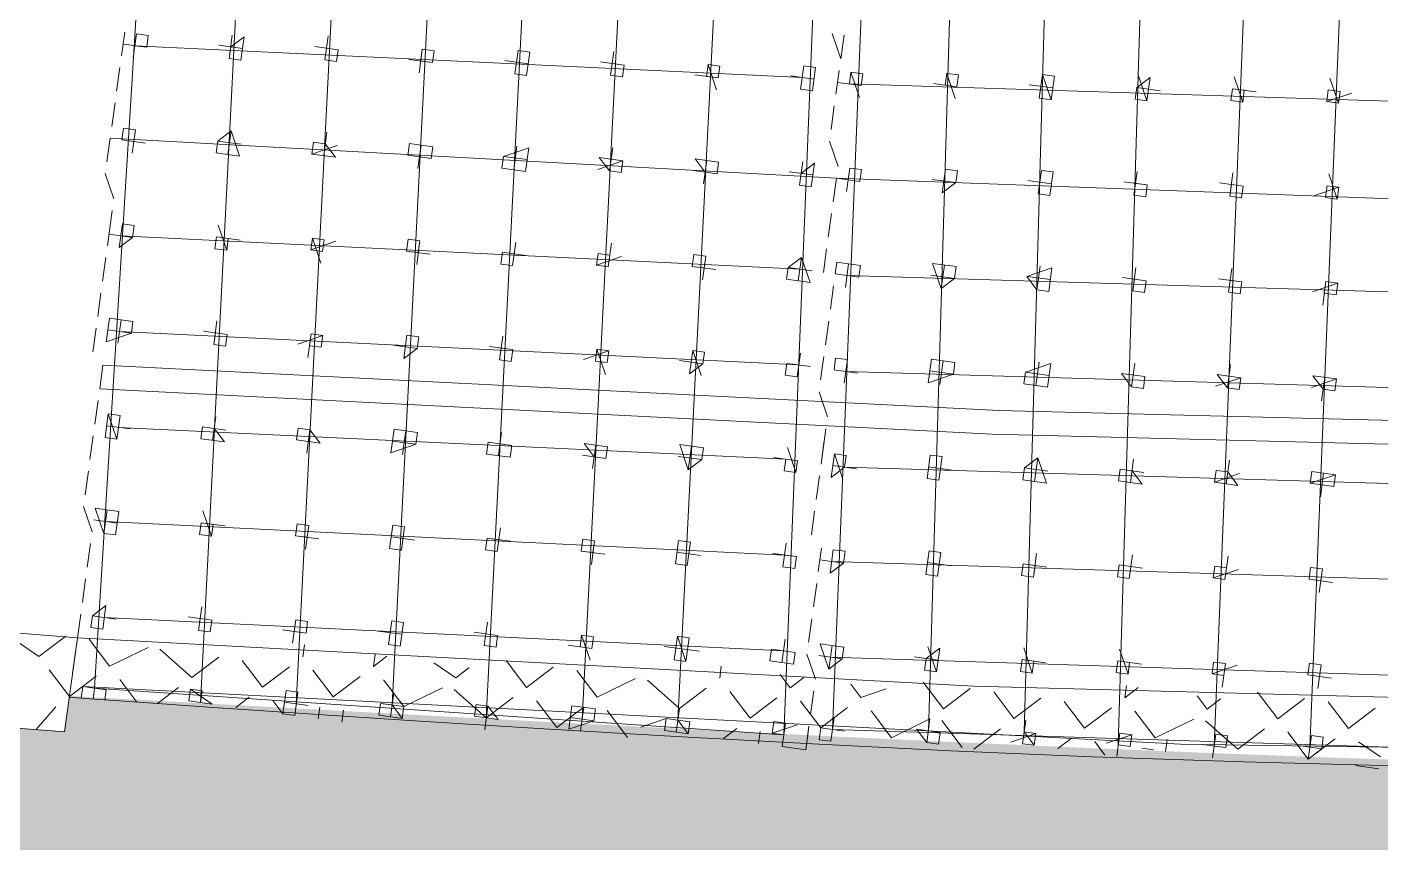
# Model space of a CAD drawing. Header units: millimetres. Extents: x -286774 to 170591, y -126585 to 81607.
# Drawn here: x -125186 to -97000, y -83704 to -66723 of the extents above; entities that cross this region are included whole.
import ezdxf

# ---------------------------------------------------------------- set-up
doc = ezdxf.new("R2010")
doc.units = ezdxf.units.MM
doc.header["$LTSCALE"] = 100
doc.header["$MEASUREMENT"] = 0
doc.layers.add('ARC-VIEW', color=90, linetype='Continuous', lineweight=5)
doc.layers.add('TAN CANG-profile- REVISE1$0$8', color=17, linetype='Continuous', lineweight=0)

msp = doc.modelspace()

# ---------------------------------------------------------------- hatches: boundary and pattern name
at = {"layer": 'TAN CANG-profile- REVISE1$0$8'}
h = msp.add_hatch(dxfattribs=at)
h.set_pattern_fill('GRASS', color=256, scale=70, angle=-7.8306)
h.set_pattern_definition([(90, (-16713.7, 158199.1), (-1257.236, 1257.236), [333.375, -2181.097]), (45, (-16713.7, 158199.1), (-1257.236, 1257.236), [333.375, -1444.625]), (135, (-16713.7, 158199.1), (-1257.236, -1257.236), [333.375, -1444.625])])
h.paths.add_polyline_path([(67588, -93301), (69446, -91820), (68414, -90167, 0.109266), (79302, -76062), (77536, -76203), (75765, -76327), (73983, -76419), (72186, -76463), (70370, -76447), (68544, -76399), (66725, -76375), (64931, -76428), (63179, -76616), (61488, -76992), (59868, -77594), (58308, -78387), (56788, -79319), (55290, -80336), (53794, -81385), (52284, -82414), (50739, -83371), (49152, -84230), (47528, -84997), (45871, -85681), (44188, -86290), (42482, -86830), (40760, -87311), (39025, -87739), (37285, -88124), (35541, -88471), (33794, -88783), (32043, -89062), (30288, -89312), (28528, -89533), (26763, -89729), (24992, -89902), (23214, -90054), (21429, -90188), (19637, -90305), (17837, -90409), (16028, -90500), (14209, -90583), (12384, -90650), (10558, -90685), (8738, -90669), (6931, -90585), (5143, -90415), (3380, -90141), (1650, -89745), (-42, -89210), (-1689, -88517, -0.150314), (-16357, -80861), (-18955, -80842), (-21616, -81093), (-24265, -81302), (-26893, -81416), (-29515, -81481), (-32144, -81536), (-34779, -81589), (-37416, -81642), (-40052, -81696), (-42687, -81750), (-45321, -81804), (-47954, -81858), (-50586, -81912), (-53219, -81965), (-55852, -82018), (-58486, -82069), (-61120, -82117), (-63754, -82161), (-66389, -82200), (-69024, -82233), (-71659, -82259), (-74293, -82278), (-76928, -82287), (-79563, -82286), (-82197, -82274), (-84832, -82249), (-87466, -82212), (-90099, -82160), (-92732, -82095), (-95365, -82017), (-97998, -81929), (-100630, -81829), (-103262, -81721), (-105894, -81604), (-108526, -81481), (-111157, -81350), (-113789, -81215), (-116420, -81076), (-119051, -80933), (-121682, -80789), (-124314, -80643), (-124415, -81379), (-144611, -79837), (-165110, -77518), (-185482, -74348), (-195485, -72421), (-205295, -70256), (-206309, -70366), (-207276, -71779), (-204912, -72011), (-202550, -72251), (-200189, -72507), (-197832, -72789), (-195480, -73104), (-193132, -73456), (-190789, -73839), (-188449, -74241), (-186110, -74649), (-183770, -75053), (-181428, -75450), (-179087, -75840), (-176744, -76226), (-174401, -76609), (-172058, -76991), (-169715, -77374), (-167372, -77759), (-165030, -78147), (-162688, -78536), (-160346, -78925), (-158004, -79314), (-155661, -79702), (-153319, -80090), (-150977, -80476), (-148634, -80863), (-146292, -81250), (-143949, -81637), (-141607, -82024), (-139264, -82412), (-136922, -82801), (-134580, -83191), (-132239, -83582), (-129897, -83974), (-127556, -84368), (-125215, -84763), (-122874, -85160), (-120533, -85557), (-118193, -85956), (-115852, -86355), (-113512, -86756), (-111172, -87157), (-108832, -87560), (-106493, -87963), (-104153, -88366), (-101813, -88770), (-99474, -89174), (-97134, -89577), (-94794, -89980), (-92454, -90382), (-90114, -90782), (-87774, -91182), (-85434, -91581), (-83093, -91980), (-80753, -92378), (-78412, -92776), (-76071, -93174), (-73731, -93572), (-71390, -93969), (-69049, -94367), (-66708, -94764), (-64368, -95160), (-62027, -95557), (-59686, -95953), (-57345, -96348), (-55004, -96744), (-52663, -97139), (-50322, -97535), (-47981, -97931), (-45640, -98328), (-43300, -98726), (-40959, -99124), (-38619, -99524), (-36279, -99926), (-33939, -100328), (-31599, -100729), (-29258, -101127), (-26916, -101520), (-24574, -101906), (-22230, -102283), (-19884, -102650), (-17537, -103005), (-15188, -103347), (-12836, -103676), (-10483, -103992), (-8128, -104294), (-5771, -104581), (-3412, -104854), (-1051, -105113), (1312, -105354), (3677, -105576), (6044, -105774), (8412, -105947), (10782, -106090), (13154, -106201), (15527, -106276), (17901, -106313), (20276, -106312), (22651, -106270), (25025, -106188), (27397, -106063), (29768, -105896), (32135, -105684), (34496, -105422), (36851, -105106), (39197, -104730), (41531, -104290), (43852, -103783), (46157, -103206), (48443, -102558), (50708, -101840), (52947, -101051), (55160, -100190), (57344, -99257), (59500, -98254), (61620, -97174), (63687, -95999), (65680, -94711)])

# ---------------------------------------------------------------- linework, layer by layer
at = {"layer": 'ARC-VIEW', "flags": 128}
for points in [[(-204771, -68343), (-184819, -72375), (-164693, -75493), (-144448, -77808), (-124136, -79432)], [(-205286, -70270), (-195477, -72435), (-185473, -74362), (-165102, -77532), (-144602, -79851), (-124406, -81393)], [(-124307, -80673), (-123884, -80704), (-122856, -80777), (-121311, -80883), (-119335, -81016), (-117012, -81167), (-114430, -81327), (-111675, -81489), (-108832, -81644), (-105959, -81785), (-102996, -81911), (-99853, -82018), (-96441, -82106), (-92671, -82174), (-88454, -82219), (-83701, -82240), (-78322, -82236)]]:
    msp.add_lwpolyline(points, dxfattribs=at)
at = {"layer": 'TAN CANG-profile- REVISE1$0$8'}
for p, q in [((-122362, -57450), (-123781, -80480)), ((-120401, -57720), (-121575, -80783)), ((-118407, -57745), (-119581, -80808)), ((-116412, -57769), (-117586, -80832)), ((-114451, -58039), (-115625, -81102)), ((-112457, -58063), (-113631, -81127)), ((-110463, -58088), (-111637, -81151)), ((-107488, -58247), (-108417, -81344)), ((-105738, -58238), (-106422, -81369)), ((-108502, -58358), (-109431, -81454)), ((-103778, -58508), (-104428, -81393)), ((-101783, -58532), (-102467, -81663)), ((-99544, -58591), (-100473, -81687)), ((-97549, -58615), (-98478, -81712)), ((-123220, -67321), (-123152, -66831)), ((-123186, -67076), (-122696, -67144)), ((-122975, -67355), (-122907, -66865)), ((-122907, -66865), (-122941, -67110)), ((-122662, -66899), (-122907, -66865)), ((-122696, -67144), (-122662, -66899)), ((-120980, -67380), (-120913, -66890)), ((-120668, -66923), (-120947, -67135)), ((-120735, -67413), (-120668, -66923)), ((-118986, -67404), (-118918, -66914)), ((-108245, -67383), (-108422, -66859)), ((-108245, -67383), (-108177, -66893)), ((-109047, -67772), (-122941, -67110)), ((-122941, -67110), (-122696, -67144)), ((-121192, -67101), (-120702, -67168)), ((-120947, -67135), (-120980, -67380)), ((-119197, -67125), (-118707, -67193)), ((-118952, -67159), (-118986, -67404)), ((-118707, -67193), (-118952, -67159)), ((-118741, -67438), (-118707, -67193)), ((-117025, -67674), (-116958, -67184)), ((-116958, -67184), (-116991, -67429)), ((-116713, -67217), (-116958, -67184)), ((-116746, -67463), (-116713, -67217)), ((-115031, -67698), (-114963, -67208)), ((-114963, -67208), (-115031, -67699)), ((-114718, -67242), (-114963, -67208)), ((-114786, -67732), (-114718, -67242)), ((-113036, -67723), (-112969, -67233)), ((-123321, -68057), (-123254, -67567)), ((-120980, -67380), (-120735, -67413)), ((-118986, -67404), (-118741, -67438)), ((-117237, -67395), (-116746, -67463)), ((-116991, -67429), (-116746, -67463)), ((-115242, -67420), (-114752, -67487)), ((-113248, -67444), (-112758, -67512)), ((-113003, -67478), (-113036, -67723)), ((-112758, -67512), (-113003, -67478)), ((-112791, -67757), (-112758, -67512)), ((-111008, -67503), (-111042, -67748)), ((-110830, -68026), (-111008, -67503)), ((-110763, -67536), (-111008, -67503)), ((-110797, -67781), (-110763, -67536)), ((-109081, -68017), (-109014, -67527)), ((-109014, -67527), (-109081, -68017)), ((-108768, -67561), (-109014, -67527)), ((-108836, -68051), (-108768, -67561)), ((-108346, -68118), (-108278, -67628)), ((-108346, -68118), (-108278, -67628)), ((-115031, -67699), (-114786, -67732)), ((-113036, -67723), (-112791, -67757)), ((-111287, -67714), (-110797, -67781)), ((-111042, -67748), (-110797, -67781)), ((-109293, -67738), (-108802, -67806)), ((-108312, -67873), (-107822, -67941)), ((-108033, -67662), (-108067, -67907)), ((-93895, -68358), (-108067, -67907)), ((-108067, -67907), (-107822, -67941)), ((-107856, -68186), (-108033, -67662)), ((-107788, -67696), (-108033, -67662)), ((-107822, -67941), (-107788, -67696)), ((-106318, -67898), (-105828, -67965)), ((-106039, -67686), (-106073, -67932)), ((-105861, -68210), (-106039, -67686)), ((-105794, -67720), (-106039, -67686)), ((-105828, -67965), (-105794, -67720)), ((-104323, -67922), (-103833, -67990)), ((-104044, -67711), (-104112, -68201)), ((-103867, -68235), (-104044, -67711)), ((-103799, -67745), (-104044, -67711)), ((-103867, -68235), (-103799, -67745)), ((-101805, -67769), (-102084, -67981)), ((-101872, -68259), (-102050, -67736)), ((-101872, -68259), (-101805, -67769)), ((-99878, -68284), (-100056, -67760)), ((-97884, -68309), (-98061, -67785)), ((-109081, -68017), (-108836, -68051)), ((-106073, -67932), (-105828, -67965)), ((-104112, -68201), (-103867, -68235)), ((-102084, -67981), (-102117, -68226)), ((-102084, -67981), (-101594, -68048)), ((-100089, -68005), (-100123, -68250)), ((-100089, -68005), (-99599, -68073)), ((-99844, -68039), (-100089, -68005)), ((-99878, -68284), (-99844, -68039)), ((-98095, -68030), (-98129, -68275)), ((-98129, -68275), (-97605, -68097)), ((-97850, -68064), (-98095, -68030)), ((-97884, -68309), (-97850, -68064)), ((-123422, -68792), (-123355, -68302)), ((-108447, -68854), (-108380, -68363)), ((-108447, -68854), (-108380, -68363)), ((-102117, -68226), (-101872, -68259)), ((-100123, -68250), (-99878, -68284)), ((-98129, -68275), (-97884, -68309)), ((-123523, -69527), (-123456, -69037)), ((-108337, -69868), (-123456, -69037)), ((-123177, -68826), (-123211, -69071)), ((-122932, -68859), (-123177, -68826)), ((-122999, -69350), (-122932, -68859)), ((-122966, -69104), (-122932, -68859)), ((-120937, -68884), (-121216, -69095)), ((-121005, -69374), (-120937, -68884)), ((-120760, -69408), (-120937, -68884)), ((-119010, -69399), (-118943, -68909)), ((-123211, -69071), (-122721, -69138)), ((-123211, -69071), (-122966, -69104)), ((-121216, -69095), (-121250, -69340)), ((-121216, -69095), (-120726, -69163)), ((-119222, -69120), (-119256, -69365)), ((-119256, -69365), (-118732, -69187)), ((-118977, -69154), (-119222, -69120)), ((-118765, -69432), (-118977, -69154)), ((-117227, -69144), (-117261, -69390)), ((-116737, -69212), (-117227, -69144)), ((-117050, -69668), (-116982, -69178)), ((-116771, -69457), (-116737, -69212)), ((-114743, -69236), (-115267, -69414)), ((-115055, -69693), (-114988, -69203)), ((-114810, -69727), (-114743, -69236)), ((-113061, -69717), (-112993, -69227)), ((-108303, -69623), (-108481, -69099)), ((-108303, -69623), (-108481, -69099)), ((-121250, -69340), (-120760, -69408)), ((-119256, -69365), (-118765, -69432)), ((-117261, -69390), (-116771, -69457)), ((-117261, -69390), (-116771, -69457)), ((-115267, -69414), (-115300, -69659)), ((-115267, -69414), (-114777, -69482)), ((-113306, -69684), (-112782, -69506)), ((-112782, -69506), (-113272, -69439)), ((-113272, -69439), (-113061, -69717)), ((-112816, -69751), (-112782, -69506)), ((-110788, -69531), (-111278, -69463)), ((-111278, -69463), (-111066, -69742)), ((-111100, -69987), (-111033, -69497)), ((-110821, -69776), (-110788, -69531)), ((-109106, -70012), (-109038, -69522)), ((-108793, -69555), (-109072, -69767)), ((-108861, -70045), (-108793, -69555)), ((-123379, -70296), (-123557, -69772)), ((-115300, -69659), (-114810, -69727)), ((-113061, -69717), (-112816, -69751)), ((-111312, -69708), (-110821, -69776)), ((-111066, -69742), (-110821, -69776)), ((-109317, -69733), (-108827, -69800)), ((-109072, -69767), (-109106, -70012)), ((-108404, -70358), (-108337, -69868)), ((-108404, -70358), (-108337, -69868)), ((-93429, -70420), (-108337, -69868)), ((-108337, -69868), (-107847, -69935)), ((-108125, -70147), (-108058, -69656)), ((-108058, -69656), (-108092, -69901)), ((-108092, -69901), (-107847, -69935)), ((-107813, -69690), (-108058, -69656)), ((-107847, -69935), (-107813, -69690)), ((-106342, -69892), (-105852, -69960)), ((-106131, -70171), (-106063, -69681)), ((-106063, -69681), (-106131, -70171)), ((-105818, -69715), (-106063, -69681)), ((-105852, -69960), (-105818, -69715)), ((-104136, -70196), (-104069, -69705)), ((-104069, -69705), (-104136, -70196)), ((-103824, -69739), (-104069, -69705)), ((-103891, -70229), (-103824, -69739)), ((-102142, -70220), (-102075, -69730)), ((-100148, -70245), (-100080, -69755)), ((-97908, -70303), (-98086, -69779)), ((-109106, -70012), (-108861, -70045)), ((-106131, -70171), (-105852, -69960)), ((-104348, -69917), (-103858, -69984)), ((-102353, -69941), (-101863, -70009)), ((-102108, -69975), (-102142, -70220)), ((-101863, -70009), (-102108, -69975)), ((-101897, -70254), (-101863, -70009)), ((-100359, -69966), (-99869, -70033)), ((-100114, -70000), (-100148, -70245)), ((-99869, -70033), (-100114, -70000)), ((-99903, -70278), (-99869, -70033)), ((-98398, -70236), (-97874, -70058)), ((-98119, -70024), (-98153, -70269)), ((-97874, -70058), (-98119, -70024)), ((-97908, -70303), (-97874, -70058)), ((-104136, -70196), (-103891, -70229)), ((-102142, -70220), (-101897, -70254)), ((-100148, -70245), (-99903, -70278)), ((-98153, -70269), (-97908, -70303)), ((-123514, -71277), (-123413, -70541)), ((-108505, -71093), (-108438, -70603)), ((-108505, -71093), (-108438, -70603)), ((-123269, -71310), (-123202, -70820)), ((-123202, -70820), (-123269, -71310)), ((-122956, -70854), (-123202, -70820)), ((-122990, -71099), (-122956, -70854)), ((-121029, -71369), (-121207, -70845)), ((-123480, -71032), (-122990, -71099)), ((-123269, -71310), (-122990, -71099)), ((-109097, -71761), (-123235, -71065)), ((-109097, -71761), (-123235, -71065)), ((-121241, -71090), (-121275, -71335)), ((-121241, -71090), (-120751, -71157)), ((-120996, -71123), (-121241, -71090)), ((-121030, -71369), (-120996, -71123)), ((-119246, -71114), (-119280, -71359)), ((-119280, -71359), (-118756, -71182)), ((-119069, -71638), (-119246, -71114)), ((-119001, -71148), (-119246, -71114)), ((-119035, -71393), (-119001, -71148)), ((-117252, -71139), (-117286, -71384)), ((-117007, -71173), (-117252, -71139)), ((-117074, -71663), (-117007, -71173)), ((-117041, -71418), (-117007, -71173)), ((-115080, -71687), (-115012, -71197)), ((-113085, -71712), (-113018, -71222)), ((-123615, -72012), (-123548, -71522)), ((-121275, -71335), (-121030, -71369)), ((-119280, -71359), (-119035, -71393)), ((-117286, -71384), (-116796, -71451)), ((-117286, -71384), (-117041, -71418)), ((-115291, -71409), (-115325, -71654)), ((-115291, -71409), (-114801, -71476)), ((-115046, -71442), (-115291, -71409)), ((-115080, -71687), (-115046, -71442)), ((-113297, -71433), (-113331, -71678)), ((-113331, -71678), (-112807, -71501)), ((-113051, -71467), (-113297, -71433)), ((-113085, -71712), (-113051, -71467)), ((-111302, -71458), (-111336, -71703)), ((-111057, -71491), (-111302, -71458)), ((-111125, -71982), (-111057, -71491)), ((-111091, -71737), (-111057, -71491)), ((-109063, -71516), (-109342, -71727)), ((-109130, -72006), (-109063, -71516)), ((-108885, -72040), (-109063, -71516)), ((-108606, -71828), (-108539, -71338)), ((-108606, -71828), (-108539, -71338)), ((-115325, -71654), (-115080, -71687)), ((-113331, -71678), (-113085, -71712)), ((-111336, -71703), (-110846, -71770)), ((-111336, -71703), (-111091, -71737)), ((-109342, -71727), (-109375, -71972)), ((-109342, -71727), (-108851, -71795)), ((-108328, -71617), (-108361, -71862)), ((-108361, -71862), (-107871, -71930)), ((-108361, -71862), (-107871, -71930)), ((-107837, -71684), (-108328, -71617)), ((-108150, -72141), (-108082, -71651)), ((-107871, -71930), (-107837, -71684)), ((-105843, -71709), (-106333, -71642)), ((-106333, -71642), (-106155, -72166)), ((-106155, -72166), (-106088, -71675)), ((-105877, -71954), (-105843, -71709)), ((-103849, -71734), (-104372, -71911)), ((-104161, -72190), (-104094, -71700)), ((-103916, -72224), (-103849, -71734)), ((-102167, -72215), (-102099, -71724)), ((-100172, -72239), (-100105, -71749)), ((-109375, -71972), (-108885, -72040)), ((-108462, -72597), (-108395, -72107)), ((-108462, -72597), (-108395, -72107)), ((-94189, -72313), (-108116, -71896)), ((-106367, -71887), (-105877, -71954)), ((-106155, -72166), (-105877, -71954)), ((-104372, -71911), (-103882, -71979)), ((-104372, -71911), (-104161, -72190)), ((-102378, -71936), (-101888, -72003)), ((-102133, -71970), (-102167, -72215)), ((-101888, -72003), (-102133, -71970)), ((-101922, -72248), (-101888, -72003)), ((-100384, -71960), (-99893, -72028)), ((-100138, -71994), (-100172, -72239)), ((-99893, -72028), (-100138, -71994)), ((-99927, -72273), (-99893, -72028)), ((-98423, -72230), (-97899, -72052)), ((-98211, -72509), (-98144, -72019)), ((-98144, -72019), (-98178, -72264)), ((-97899, -72052), (-98144, -72019)), ((-97933, -72297), (-97899, -72052)), ((-123716, -72747), (-123649, -72257)), ((-104161, -72190), (-103916, -72224)), ((-102167, -72215), (-101922, -72248)), ((-100172, -72239), (-99927, -72273)), ((-98178, -72264), (-97933, -72297)), ((-123817, -73482), (-123750, -72992)), ((-123471, -72781), (-123539, -73271)), ((-122981, -72848), (-123471, -72781)), ((-123294, -73305), (-123226, -72815)), ((-123015, -73093), (-122981, -72848)), ((-121299, -73329), (-121232, -72839)), ((-108564, -73333), (-108496, -72843)), ((-108564, -73333), (-108496, -72843)), ((-123539, -73271), (-123015, -73093)), ((-123505, -73026), (-123015, -73093)), ((-109121, -73755), (-123260, -73060)), ((-121511, -73051), (-121020, -73118)), ((-121265, -73084), (-121299, -73329)), ((-121020, -73118), (-121265, -73084)), ((-121054, -73363), (-121020, -73118)), ((-119550, -73320), (-119026, -73142)), ((-119338, -73599), (-119271, -73109)), ((-119271, -73109), (-119305, -73354)), ((-119026, -73142), (-119271, -73109)), ((-119060, -73388), (-119026, -73142)), ((-117344, -73624), (-117277, -73133)), ((-117277, -73133), (-117344, -73624)), ((-117031, -73167), (-117277, -73133)), ((-117065, -73412), (-117031, -73167)), ((-115350, -73648), (-115282, -73158)), ((-121299, -73329), (-121054, -73363)), ((-119305, -73354), (-119060, -73388)), ((-117555, -73345), (-117065, -73412)), ((-117344, -73624), (-117065, -73412)), ((-115561, -73369), (-115071, -73437)), ((-115316, -73403), (-115350, -73648)), ((-115071, -73437), (-115316, -73403)), ((-115105, -73682), (-115071, -73437)), ((-113600, -73639), (-113076, -73461)), ((-113321, -73428), (-113355, -73673)), ((-113144, -73951), (-113321, -73428)), ((-113076, -73461), (-113321, -73428)), ((-113110, -73706), (-113076, -73461)), ((-111327, -73452), (-111394, -73942)), ((-111149, -73976), (-111327, -73452)), ((-111082, -73486), (-111327, -73452)), ((-111116, -73731), (-111082, -73486)), ((-109155, -74001), (-109087, -73510)), ((-123673, -74251), (-123606, -73761)), ((-115350, -73648), (-115105, -73682)), ((-113355, -73673), (-113110, -73706)), ((-111606, -73664), (-111116, -73731)), ((-111394, -73942), (-111116, -73731)), ((-109366, -73722), (-109400, -73967)), ((-109366, -73722), (-108876, -73789)), ((-109121, -73756), (-109366, -73722)), ((-109155, -74001), (-109121, -73756)), ((-108665, -74068), (-108597, -73578)), ((-108665, -74068), (-108597, -73578)), ((-108352, -73612), (-108386, -73857)), ((-108107, -73645), (-108352, -73612)), ((-108174, -74135), (-108107, -73645)), ((-108141, -73890), (-108107, -73645)), ((-106358, -73636), (-106425, -74126)), ((-105868, -73703), (-106358, -73636)), ((-106180, -74160), (-106113, -73670)), ((-105901, -73949), (-105868, -73703)), ((-103873, -73728), (-104397, -73906)), ((-104186, -74185), (-104118, -73694)), ((-103940, -74218), (-103873, -73728)), ((-102191, -74209), (-102124, -73719)), ((-100197, -74234), (-100129, -73743)), ((-109400, -73967), (-109155, -74001)), ((-108386, -73857), (-107896, -73924)), ((-108386, -73857), (-108141, -73890)), ((-94213, -74307), (-108141, -73890)), ((-94213, -74307), (-108141, -73890)), ((-106425, -74126), (-105901, -73949)), ((-106391, -73881), (-105901, -73949)), ((-104397, -73906), (-104431, -74151)), ((-104397, -73906), (-103907, -73973)), ((-102403, -73930), (-101912, -73998)), ((-101912, -73998), (-102403, -73930)), ((-102403, -73930), (-102191, -74209)), ((-101946, -74243), (-101912, -73998)), ((-100442, -74200), (-99918, -74022)), ((-99918, -74022), (-100408, -73955)), ((-100408, -73955), (-100197, -74234)), ((-99952, -74267), (-99918, -74022)), ((-98447, -74224), (-97923, -74047)), ((-97923, -74047), (-98414, -73979)), ((-98414, -73979), (-98202, -74258)), ((-98236, -74503), (-98169, -74013)), ((-97957, -74292), (-97923, -74047)), ((-108521, -74837), (-108698, -74313)), ((-108521, -74837), (-108698, -74313)), ((-104431, -74151), (-103940, -74218)), ((-102191, -74209), (-101946, -74243)), ((-100197, -74234), (-99952, -74267)), ((-98202, -74258), (-97957, -74292)), ((-123775, -74987), (-123707, -74497)), ((-123496, -74775), (-123563, -75265)), ((-123318, -75299), (-123496, -74775)), ((-123251, -74809), (-123496, -74775)), ((-123318, -75299), (-123251, -74809)), ((-121324, -75324), (-121256, -74834)), ((-123876, -75722), (-123808, -75232)), ((-123530, -75020), (-123039, -75088)), ((-109391, -75716), (-123284, -75054)), ((-121535, -75045), (-121569, -75290)), ((-121535, -75045), (-121045, -75112)), ((-121290, -75079), (-121535, -75045)), ((-121079, -75357), (-121290, -75079)), ((-119541, -75070), (-119574, -75315)), ((-119296, -75103), (-119541, -75070)), ((-119363, -75593), (-119296, -75103)), ((-119084, -75382), (-119296, -75103)), ((-117546, -75094), (-117614, -75584)), ((-117056, -75161), (-117546, -75094)), ((-117369, -75618), (-117301, -75128)), ((-117090, -75407), (-117056, -75161)), ((-115374, -75643), (-115307, -75152)), ((-108655, -75817), (-108554, -75082)), ((-123563, -75265), (-123318, -75299)), ((-121569, -75290), (-121079, -75357)), ((-119574, -75315), (-119084, -75382)), ((-119574, -75315), (-119084, -75382)), ((-117614, -75584), (-117090, -75407)), ((-117580, -75339), (-117090, -75407)), ((-115585, -75364), (-115619, -75609)), ((-115585, -75364), (-115095, -75431)), ((-115095, -75431), (-115585, -75364)), ((-115129, -75676), (-115095, -75431)), ((-113101, -75456), (-113591, -75388)), ((-113591, -75388), (-113380, -75667)), ((-113413, -75912), (-113346, -75422)), ((-113135, -75701), (-113101, -75456)), ((-111106, -75480), (-111597, -75413)), ((-111597, -75413), (-111419, -75937)), ((-111419, -75937), (-111352, -75447)), ((-111140, -75725), (-111106, -75480)), ((-109179, -75995), (-109357, -75471)), ((-108655, -75817), (-108588, -75327)), ((-115619, -75609), (-115129, -75676)), ((-113625, -75633), (-113135, -75701)), ((-113380, -75667), (-113135, -75701)), ((-111630, -75658), (-111140, -75725)), ((-111419, -75937), (-111140, -75725)), ((-109636, -75683), (-109146, -75750)), ((-109391, -75716), (-109424, -75961)), ((-109146, -75750), (-109391, -75716)), ((-109180, -75995), (-109146, -75750)), ((-108377, -75606), (-108444, -76096)), ((-108199, -76130), (-108377, -75606)), ((-108132, -75640), (-108377, -75606)), ((-108165, -75885), (-108132, -75640)), ((-106382, -75631), (-106450, -76121)), ((-106137, -75664), (-106382, -75631)), ((-106205, -76154), (-106137, -75664)), ((-106205, -76154), (-106137, -75664)), ((-104143, -75689), (-104422, -75900)), ((-104210, -76179), (-104143, -75689)), ((-103965, -76213), (-104143, -75689)), ((-102216, -76204), (-102148, -75713)), ((-100221, -76228), (-100154, -75738)), ((-123977, -76457), (-123909, -75967)), ((-109424, -75961), (-109180, -75995)), ((-108757, -76553), (-108689, -76062)), ((-108757, -76553), (-108689, -76062)), ((-108444, -76096), (-108165, -75885)), ((-108410, -75851), (-107920, -75918)), ((-94238, -76302), (-108165, -75885)), ((-106416, -75876), (-105926, -75943)), ((-104422, -75900), (-104455, -76145)), ((-104422, -75900), (-103931, -75968)), ((-102427, -75925), (-102461, -76170)), ((-102427, -75925), (-101937, -75992)), ((-102182, -75958), (-102427, -75925)), ((-101971, -76237), (-102182, -75958)), ((-100433, -75949), (-100466, -76194)), ((-100466, -76194), (-99942, -76017)), ((-100188, -75983), (-100433, -75949)), ((-99976, -76262), (-100188, -75983)), ((-98438, -75974), (-98472, -76219)), ((-98472, -76219), (-97948, -76041)), ((-97948, -76041), (-98438, -75974)), ((-98261, -76498), (-98193, -76008)), ((-97982, -76286), (-97948, -76041)), ((-106450, -76121), (-106205, -76154)), ((-104455, -76145), (-103965, -76213)), ((-102461, -76170), (-101971, -76237)), ((-100466, -76194), (-99976, -76262)), ((-98472, -76219), (-97982, -76286)), ((-123833, -77226), (-124011, -76702)), ((-123275, -76803), (-123765, -76736)), ((-123765, -76736), (-123588, -77260)), ((-123588, -77260), (-123520, -76770)), ((-123343, -77294), (-123275, -76803)), ((-121348, -77318), (-121526, -76794)), ((-108858, -77288), (-108790, -76798)), ((-108858, -77288), (-108790, -76798)), ((-123799, -76981), (-123309, -77049)), ((-109415, -77711), (-123554, -77015)), ((-121560, -77039), (-121593, -77284)), ((-121560, -77039), (-121069, -77107)), ((-121315, -77073), (-121560, -77039)), ((-121349, -77318), (-121315, -77073)), ((-119565, -77064), (-119599, -77309)), ((-119320, -77098), (-119565, -77064)), ((-119388, -77588), (-119320, -77098)), ((-119354, -77343), (-119320, -77098)), ((-117571, -77089), (-117638, -77579)), ((-117326, -77122), (-117571, -77089)), ((-117393, -77612), (-117326, -77122)), ((-117393, -77612), (-117326, -77122)), ((-115399, -77637), (-115331, -77147)), ((-123934, -77961), (-123867, -77471)), ((-123588, -77260), (-123343, -77294)), ((-121593, -77284), (-121349, -77318)), ((-119599, -77309), (-119109, -77376)), ((-119599, -77309), (-119354, -77343)), ((-117604, -77334), (-117114, -77401)), ((-115610, -77358), (-115644, -77603)), ((-115610, -77358), (-115120, -77426)), ((-115365, -77392), (-115610, -77358)), ((-115398, -77637), (-115365, -77392)), ((-113616, -77383), (-113649, -77628)), ((-113371, -77416), (-113616, -77383)), ((-113438, -77907), (-113371, -77416)), ((-113404, -77662), (-113371, -77416)), ((-111621, -77407), (-111689, -77898)), ((-111376, -77441), (-111621, -77407)), ((-111444, -77931), (-111376, -77441)), ((-111443, -77931), (-111376, -77441)), ((-109449, -77956), (-109382, -77466)), ((-117638, -77579), (-117393, -77612)), ((-115644, -77603), (-115398, -77637)), ((-113649, -77628), (-113159, -77695)), ((-113649, -77628), (-113404, -77662)), ((-111655, -77652), (-111165, -77720)), ((-109660, -77677), (-109170, -77744)), ((-109415, -77711), (-109449, -77956)), ((-109170, -77744), (-109415, -77711)), ((-109204, -77989), (-109170, -77744)), ((-108714, -78057), (-108646, -77567)), ((-108714, -78057), (-108646, -77567)), ((-108469, -78091), (-108401, -77600)), ((-108401, -77600), (-108469, -78091)), ((-108156, -77634), (-108401, -77600)), ((-108190, -77879), (-108156, -77634)), ((-106407, -77625), (-106474, -78115)), ((-106162, -77659), (-106407, -77625)), ((-106229, -78149), (-106162, -77659)), ((-106229, -78149), (-106162, -77659)), ((-104235, -78173), (-104167, -77683)), ((-102240, -78198), (-102173, -77708)), ((-100246, -78223), (-100178, -77732)), ((-111689, -77898), (-111444, -77931)), ((-109449, -77956), (-109204, -77989)), ((-108680, -77812), (-108190, -77879)), ((-108469, -78091), (-108190, -77879)), ((-94263, -78296), (-108435, -77845)), ((-106441, -77870), (-105950, -77937)), ((-104446, -77895), (-104480, -78140)), ((-104446, -77895), (-103956, -77962)), ((-104201, -77928), (-104446, -77895)), ((-104235, -78173), (-104201, -77928)), ((-102452, -77919), (-102485, -78164)), ((-102452, -77919), (-101961, -77987)), ((-102207, -77953), (-102452, -77919)), ((-102241, -78198), (-102207, -77953)), ((-100457, -77944), (-100491, -78189)), ((-100491, -78189), (-99967, -78011)), ((-100212, -77977), (-100457, -77944)), ((-100246, -78223), (-100212, -77977)), ((-98463, -77968), (-98496, -78213)), ((-98217, -78002), (-98463, -77968)), ((-98285, -78492), (-98218, -78002)), ((-98251, -78247), (-98217, -78002)), ((-124035, -78697), (-123968, -78207)), ((-108815, -78792), (-108747, -78302)), ((-108815, -78792), (-108747, -78302)), ((-106474, -78115), (-106229, -78149)), ((-104480, -78140), (-104235, -78173)), ((-102485, -78164), (-102241, -78198)), ((-100491, -78189), (-100246, -78223)), ((-98496, -78213), (-98006, -78281)), ((-98496, -78213), (-98251, -78247)), ((-123545, -78764), (-123824, -78976)), ((-123612, -79254), (-123545, -78764)), ((-123612, -79254), (-123545, -78764)), ((-121618, -79279), (-121550, -78789)), ((-124136, -79432), (-124069, -78942)), ((-123824, -78976), (-123857, -79221)), ((-123824, -78976), (-123334, -79043)), ((-109440, -79705), (-123579, -79009)), ((-121829, -79000), (-121339, -79068)), ((-121584, -79034), (-121618, -79279)), ((-121339, -79068), (-121584, -79034)), ((-121373, -79313), (-121339, -79068)), ((-119657, -79549), (-119590, -79058)), ((-119590, -79058), (-119623, -79304)), ((-119345, -79092), (-119590, -79058)), ((-119378, -79337), (-119345, -79092)), ((-117663, -79573), (-117595, -79083)), ((-117595, -79083), (-117663, -79573)), ((-117350, -79117), (-117595, -79083)), ((-117418, -79607), (-117350, -79117)), ((-115668, -79598), (-115601, -79108)), ((-108916, -79527), (-108849, -79037)), ((-108916, -79527), (-108849, -79037)), ((-124939, -79821), (-124381, -79398)), ((-124136, -79432), (-124406, -81393)), ((-123468, -80023), (-123891, -79466)), ((-123857, -79221), (-123612, -79254)), ((-121618, -79279), (-121373, -79313)), ((-119869, -79270), (-119378, -79337)), ((-119623, -79304), (-119378, -79337)), ((-117874, -79294), (-117384, -79362)), ((-115880, -79319), (-115389, -79386)), ((-115635, -79353), (-115668, -79598)), ((-115390, -79386), (-115635, -79353)), ((-115423, -79631), (-115390, -79386)), ((-113640, -79377), (-113674, -79622)), ((-113462, -79901), (-113640, -79377)), ((-113395, -79411), (-113640, -79377)), ((-113429, -79656), (-113395, -79411)), ((-111646, -79402), (-111713, -79892)), ((-111468, -79926), (-111646, -79402)), ((-111401, -79435), (-111646, -79402)), ((-111468, -79926), (-111401, -79435)), ((-109474, -79950), (-109406, -79460)), ((-124939, -79821), (-125395, -79509)), ((-124237, -80167), (-124170, -79677)), ((-123468, -80023), (-122666, -79634)), ((-121753, -80259), (-122421, -79668)), ((-119446, -79827), (-119412, -79582)), ((-119446, -79827), (-119412, -79582)), ((-117663, -79573), (-117418, -79607)), ((-115668, -79598), (-115423, -79631)), ((-113919, -79589), (-113429, -79656)), ((-113674, -79622), (-113429, -79656)), ((-111925, -79613), (-111189, -79714)), ((-109685, -79671), (-109719, -79916)), ((-109685, -79671), (-109195, -79739)), ((-109195, -79739), (-109685, -79671)), ((-109229, -79984), (-109195, -79739)), ((-108181, -79629), (-108671, -79561)), ((-108671, -79561), (-108493, -80085)), ((-108493, -80085), (-108426, -79595)), ((-108214, -79874), (-108181, -79629)), ((-106186, -79653), (-106465, -79864)), ((-106254, -80143), (-106431, -79619)), ((-106254, -80143), (-106186, -79653)), ((-104259, -80168), (-104437, -79644)), ((-102265, -80192), (-102443, -79669)), ((-121753, -80259), (-121195, -79837)), ((-120282, -80462), (-120705, -79904)), ((-120282, -80462), (-119725, -80039)), ((-117975, -80030), (-117942, -79785)), ((-117975, -80030), (-117696, -79818)), ((-116260, -80266), (-116716, -79953)), ((-114789, -80468), (-115212, -79910)), ((-114789, -80468), (-114231, -80045)), ((-111713, -79892), (-111468, -79926)), ((-110766, -80272), (-110733, -80027)), ((-110766, -80272), (-110733, -80027)), ((-109719, -79916), (-109229, -79984)), ((-108772, -80296), (-108950, -79772)), ((-108772, -80296), (-108950, -79772)), ((-108705, -79806), (-108214, -79874)), ((-108493, -80085), (-108214, -79874)), ((-94287, -80291), (-108460, -79840)), ((-106710, -79831), (-106220, -79898)), ((-106465, -79864), (-106499, -80110)), ((-104471, -79889), (-104504, -80134)), ((-104471, -79889), (-103980, -79956)), ((-104225, -79923), (-104471, -79889)), ((-104259, -80168), (-104225, -79923)), ((-102476, -79914), (-102510, -80159)), ((-102476, -79914), (-101986, -79981)), ((-102231, -79947), (-102476, -79914)), ((-102265, -80192), (-102231, -79947)), ((-100482, -79938), (-100515, -80183)), ((-100515, -80183), (-99992, -80006)), ((-100237, -79972), (-100482, -79938)), ((-100304, -80462), (-100237, -79972)), ((-100270, -80217), (-100237, -79972)), ((-98487, -79963), (-98521, -80208)), ((-98243, -79996), (-98487, -79963)), ((-98310, -80487), (-98242, -79996)), ((-98276, -80241), (-98243, -79996)), ((-124305, -80657), (-124728, -80100)), ((-124305, -80657), (-123747, -80235)), ((-122900, -80773), (-123257, -80302)), ((-118812, -80664), (-119234, -80106)), ((-118812, -80664), (-118254, -80241)), ((-117341, -80866), (-117764, -80308)), ((-116260, -80266), (-115981, -80054)), ((-113319, -80670), (-113741, -80112)), ((-113319, -80670), (-112516, -80281)), ((-111603, -80906), (-112271, -80315)), ((-109296, -80474), (-109507, -80195)), ((-109296, -80474), (-109017, -80263)), ((-106499, -80110), (-106254, -80143)), ((-104504, -80134), (-104259, -80168)), ((-102510, -80159), (-102265, -80192)), ((-100515, -80183), (-100270, -80217)), ((-98521, -80208), (-98031, -80275)), ((-98521, -80208), (-98276, -80241)), ((-124060, -80691), (-124026, -80446)), ((-124026, -80446), (-123536, -80514)), ((-123781, -80480), (-123812, -80709)), ((-109431, -81454), (-123781, -80480)), ((-123536, -80514), (-123781, -80480)), ((-123565, -80726), (-123536, -80514)), ((-122470, -80803), (-122032, -80471)), ((-121786, -80504), (-121820, -80749)), ((-121330, -80817), (-121786, -80504)), ((-121541, -80538), (-121786, -80504)), ((-121575, -80783), (-121541, -80538)), ((-119792, -80529), (-119859, -81019)), ((-119547, -80563), (-119792, -80529)), ((-119614, -81053), (-119547, -80563)), ((-119614, -81053), (-119547, -80563)), ((-117620, -81077), (-117552, -80587)), ((-117341, -80866), (-116538, -80477)), ((-115625, -81102), (-116293, -80511)), ((-111603, -80906), (-111045, -80483)), ((-110132, -81108), (-110555, -80551)), ((-108873, -81032), (-108806, -80541)), ((-108873, -81032), (-108806, -80541)), ((-107825, -80676), (-108037, -80398)), ((-107825, -80676), (-107301, -80499)), ((-106110, -80912), (-106533, -80355)), ((-106110, -80912), (-105552, -80489)), ((-104639, -81114), (-105062, -80557)), ((-102332, -80683), (-102299, -80437)), ((-102332, -80683), (-102053, -80471)), ((-99146, -81121), (-99569, -80563)), ((-125007, -81347), (-124584, -80869)), ((-121820, -80749), (-121330, -80817)), ((-121820, -80749), (-121575, -80783)), ((-120840, -80884), (-120561, -80673)), ((-119859, -81019), (-120071, -80740)), ((-119826, -80774), (-119336, -80841)), ((-119124, -81120), (-119090, -80875)), ((-117831, -80799), (-117865, -81044)), ((-117831, -80799), (-117341, -80866)), ((-117586, -80832), (-117831, -80799)), ((-117375, -81111), (-117586, -80832)), ((-117375, -81111), (-117341, -80866)), ((-115837, -80823), (-115871, -81068)), ((-115592, -80857), (-115837, -80823)), ((-115659, -81347), (-115592, -80857)), ((-115625, -81102), (-115068, -80679)), ((-115380, -81136), (-115592, -80857)), ((-114155, -81304), (-114578, -80747)), ((-114155, -81304), (-113597, -80881)), ((-113842, -80848), (-113910, -81338)), ((-113352, -80915), (-113842, -80848)), ((-113665, -81372), (-113597, -80881)), ((-110132, -81108), (-109575, -80685)), ((-108662, -81310), (-109085, -80753)), ((-108662, -81310), (-108104, -80888)), ((-104639, -81114), (-104082, -80692)), ((-103169, -81317), (-103591, -80759)), ((-103169, -81317), (-102611, -80894)), ((-100617, -80919), (-100828, -80640)), ((-100617, -80919), (-100338, -80707)), ((-99146, -81121), (-98588, -80698)), ((-97676, -81323), (-98098, -80765)), ((-119859, -81019), (-119614, -81053)), ((-118634, -81188), (-118600, -80943)), ((-117865, -81044), (-117375, -81111)), ((-115871, -81068), (-115380, -81136)), ((-115871, -81068), (-115380, -81136)), ((-113910, -81338), (-113386, -81160)), ((-113876, -81093), (-113386, -81160)), ((-113386, -81160), (-113352, -80915)), ((-112684, -81506), (-113107, -80949)), ((-112406, -81295), (-111882, -81117)), ((-111882, -81117), (-111915, -81362)), ((-111882, -81117), (-111391, -81185)), ((-111391, -81185), (-111882, -81117)), ((-111670, -81396), (-111603, -80906)), ((-111425, -81430), (-111637, -81151)), ((-109642, -81176), (-109676, -81421)), ((-109397, -81209), (-109642, -81176)), ((-108450, -81589), (-108383, -81099)), ((-107191, -81513), (-107614, -80955)), ((-107191, -81513), (-106389, -81124)), ((-106456, -81614), (-106389, -81124)), ((-105721, -81715), (-106143, -81157)), ((-104462, -81638), (-104394, -81148)), ((-101698, -81519), (-102121, -80961)), ((-101698, -81519), (-100895, -81130)), ((-99982, -81755), (-100650, -81164)), ((-97676, -81323), (-97118, -80900)), ((-111915, -81362), (-111425, -81430)), ((-111425, -81430), (-111391, -81185)), ((-110690, -81531), (-110411, -81320)), ((-109955, -81632), (-109921, -81387)), ((-109676, -81421), (-109152, -81243)), ((-109676, -81421), (-109431, -81454)), ((-109464, -81700), (-109397, -81209)), ((-109431, -81454), (-109397, -81209)), ((-108974, -81767), (-108907, -81277)), ((-108974, -81767), (-108907, -81277)), ((-108941, -81522), (-108907, -81277)), ((-108662, -81310), (-108695, -81556)), ((-108662, -81310), (-108172, -81378)), ((-108417, -81344), (-108662, -81310)), ((-108451, -81589), (-108417, -81344)), ((-94244, -81795), (-108417, -81344)), ((-106667, -81335), (-106177, -81402)), ((-106177, -81402), (-106667, -81335)), ((-106667, -81335), (-106456, -81614)), ((-106211, -81648), (-106177, -81402)), ((-105476, -81749), (-104918, -81326)), ((-104707, -81605), (-104183, -81427)), ((-104428, -81393), (-104462, -81638)), ((-104216, -81672), (-104428, -81393)), ((-104183, -81427), (-104428, -81393)), ((-104217, -81672), (-104183, -81427)), ((-102712, -81629), (-102188, -81452)), ((-102501, -81908), (-102433, -81418)), ((-102433, -81418), (-102467, -81663)), ((-102189, -81452), (-102433, -81418)), ((-102222, -81697), (-102189, -81452)), ((-100506, -81933), (-100439, -81442)), ((-100439, -81442), (-100473, -81687)), ((-100194, -81476), (-100439, -81442)), ((-99982, -81755), (-99425, -81332)), ((-98512, -81957), (-98935, -81400)), ((-109464, -81700), (-108974, -81767)), ((-108695, -81556), (-108451, -81589)), ((-106456, -81614), (-106211, -81648)), ((-104462, -81638), (-104217, -81672)), ((-103726, -81739), (-103447, -81528)), ((-102746, -81874), (-102957, -81596)), ((-102467, -81663), (-102222, -81697)), ((-101977, -81730), (-101732, -81764)), ((-101487, -81798), (-101453, -81553)), ((-100718, -81654), (-100228, -81721)), ((-100473, -81687), (-100228, -81721)), ((-100228, -81721), (-100194, -81476)), ((-98723, -81678), (-98233, -81746)), ((-98512, -81957), (-98444, -81467)), ((-98444, -81467), (-98512, -81957)), ((-98512, -81957), (-97954, -81534)), ((-98199, -81501), (-98444, -81467)), ((-98233, -81746), (-98199, -81501)), ((-97008, -81914), (-97464, -81602)), ((-98512, -81957), (-98233, -81746)), ((-97532, -82092), (-97041, -82159))]:
    msp.add_line(p, q, dxfattribs=at)
for points in [[(-123606, -73761), (-104945, -74701), (-86274, -75175), (-67597, -75246), (-48918, -74979), (-11568, -73690), (25747, -71826)], [(-123673, -74251), (-105091, -75193), (-86434, -75669), (-67728, -75744), (-48996, -75481), (-11559, -74195), (25680, -72316)], [(-124136, -79432), (-105473, -80440), (-86728, -80938), (-67928, -81004), (-49100, -80716), (-11468, -79394), (25952, -77598)], [(-124026, -80446), (-101171, -81648), (-78289, -81991)]]:
    msp.add_lwpolyline(points, dxfattribs=at)

doc.saveas('drawing.dxf')
